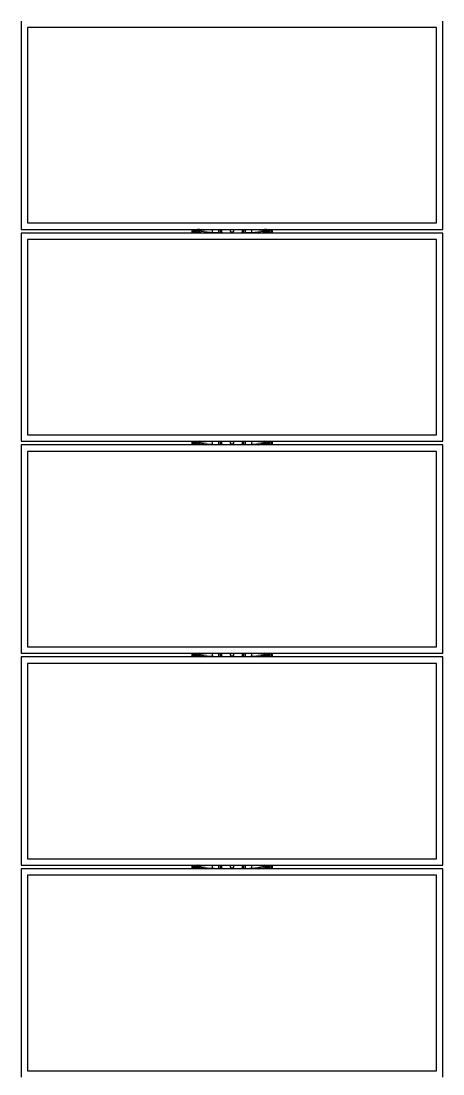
# Model space of a CAD drawing. Header units: inches. Extents: x -1851 to 6314, y -1304 to 4687.
# Drawn here: x -56.5 to 34.1, y 2116.4 to 2342.5 of the extents above; entities that cross this region are included whole.
import ezdxf

# ---------------------------------------------------------------- set-up
doc = ezdxf.new("R2010")
doc.units = ezdxf.units.IN
doc.header["$MEASUREMENT"] = 0

# ---------------------------------------------------------------- blocks, each defined once
blk = doc.blocks.new('2.4.20_9_Plan View')
at = {"color": 7, "linetype": 'Continuous', "lineweight": 25}
for p, q in [((11.312, 7.546), (7.585, 7.546)), ((11.312, 0), (11.312, 7.546)), ((11.378, 7.546), (11.378, 0)), ((15.105, 7.546), (11.378, 7.546)), ((15.105, 0), (15.105, 7.546)), ((18.898, 7.546), (15.171, 7.546)), ((15.171, 7.546), (15.171, 0)), ((18.898, 0), (18.898, 7.546)), ((22.69, 7.546), (18.963, 7.546)), ((18.963, 7.546), (18.963, 0)), ((22.69, 0), (22.69, 7.546)), ((22.756, 7.546), (22.756, 0)), ((26.483, 7.546), (22.756, 7.546)), ((11.198, 7.431), (7.7, 7.431)), ((7.7, 7.431), (7.7, 0.115)), ((11.198, 0.115), (11.198, 7.431)), ((14.99, 7.431), (11.493, 7.431)), ((11.493, 7.431), (11.493, 0.115)), ((14.99, 0.115), (14.99, 7.431)), ((18.783, 7.431), (15.285, 7.431)), ((15.285, 7.431), (15.285, 0.115)), ((18.783, 0.115), (18.783, 7.431)), ((22.575, 7.431), (19.078, 7.431)), ((19.078, 7.431), (19.078, 0.115)), ((22.575, 0.115), (22.575, 7.431)), ((26.368, 7.431), (22.871, 7.431)), ((22.871, 7.431), (22.871, 0.115)), ((26.368, 0.115), (26.368, 7.431)), ((11.378, 4.49), (11.312, 4.49)), ((11.319, 4.349), (11.328, 4.387)), ((11.35, 4.454), (11.35, 4.435)), ((11.352, 4.454), (11.35, 4.454)), ((11.35, 4.435), (11.352, 4.435)), ((11.352, 4.435), (11.352, 4.454)), ((15.171, 4.49), (15.105, 4.49)), ((15.112, 4.349), (15.12, 4.387)), ((15.145, 4.454), (15.143, 4.454)), ((15.143, 4.454), (15.143, 4.435)), ((15.143, 4.435), (15.145, 4.435)), ((15.145, 4.435), (15.145, 4.454)), ((18.963, 4.49), (18.898, 4.49)), ((18.904, 4.349), (18.913, 4.387)), ((18.935, 4.454), (18.935, 4.435)), ((18.937, 4.454), (18.935, 4.454)), ((18.935, 4.435), (18.937, 4.435)), ((18.937, 4.435), (18.937, 4.454)), ((22.756, 4.49), (22.69, 4.49)), ((22.697, 4.349), (22.705, 4.387)), ((22.728, 4.454), (22.728, 4.435)), ((22.73, 4.454), (22.728, 4.454)), ((22.728, 4.435), (22.73, 4.435)), ((22.73, 4.435), (22.73, 4.454)), ((11.312, 4.005), (11.313, 4.007)), ((11.318, 3.981), (11.312, 3.981)), ((11.318, 4.009), (11.378, 4.009)), ((11.378, 3.986), (11.318, 3.986)), ((11.318, 3.945), (11.318, 3.986)), ((15.105, 4.005), (15.106, 4.007)), ((15.111, 3.981), (15.105, 3.981)), ((15.111, 4.009), (15.171, 4.009)), ((15.171, 3.986), (15.111, 3.986)), ((15.111, 3.945), (15.111, 3.986)), ((18.898, 4.005), (18.898, 4.007)), ((18.903, 3.981), (18.898, 3.981)), ((18.903, 4.009), (18.963, 4.009)), ((18.963, 3.986), (18.903, 3.986)), ((18.903, 3.945), (18.903, 3.986)), ((22.69, 4.005), (22.691, 4.007)), ((22.696, 3.981), (22.69, 3.981)), ((22.696, 4.009), (22.756, 4.009)), ((22.756, 3.986), (22.696, 3.986)), ((22.696, 3.945), (22.696, 3.986)), ((11.318, 3.56), (11.318, 3.601)), ((15.111, 3.56), (15.111, 3.601)), ((18.903, 3.56), (18.903, 3.601)), ((22.696, 3.56), (22.696, 3.601)), ((11.312, 3.565), (11.318, 3.565)), ((11.313, 3.539), (11.312, 3.54)), ((11.318, 3.56), (11.378, 3.56)), ((11.378, 3.537), (11.318, 3.537)), ((15.105, 3.565), (15.111, 3.565)), ((15.106, 3.539), (15.105, 3.54)), ((15.111, 3.56), (15.171, 3.56)), ((15.171, 3.537), (15.111, 3.537)), ((18.898, 3.565), (18.903, 3.565)), ((18.898, 3.539), (18.898, 3.54)), ((18.903, 3.56), (18.963, 3.56)), ((18.963, 3.537), (18.903, 3.537)), ((22.69, 3.565), (22.696, 3.565)), ((22.691, 3.539), (22.69, 3.54)), ((22.696, 3.56), (22.756, 3.56)), ((22.756, 3.537), (22.696, 3.537)), ((11.378, 3.056), (11.312, 3.056)), ((11.328, 3.159), (11.319, 3.196)), ((11.35, 3.092), (11.35, 3.111)), ((11.352, 3.111), (11.35, 3.111)), ((11.35, 3.092), (11.352, 3.092)), ((11.352, 3.111), (11.352, 3.092)), ((15.171, 3.056), (15.105, 3.056)), ((15.12, 3.159), (15.112, 3.196)), ((15.143, 3.092), (15.143, 3.111)), ((15.145, 3.111), (15.143, 3.111)), ((15.143, 3.092), (15.145, 3.092)), ((15.145, 3.111), (15.145, 3.092)), ((18.963, 3.056), (18.898, 3.056)), ((18.913, 3.159), (18.904, 3.196)), ((18.935, 3.092), (18.935, 3.111)), ((18.937, 3.111), (18.935, 3.111)), ((18.935, 3.092), (18.937, 3.092)), ((18.937, 3.111), (18.937, 3.092)), ((22.756, 3.056), (22.69, 3.056)), ((22.705, 3.159), (22.697, 3.196)), ((22.728, 3.092), (22.728, 3.111)), ((22.73, 3.111), (22.728, 3.111)), ((22.728, 3.092), (22.73, 3.092)), ((22.73, 3.111), (22.73, 3.092)), ((7.585, 0), (11.312, 0)), ((7.7, 0.115), (11.198, 0.115)), ((11.378, 0), (15.105, 0)), ((11.493, 0.115), (14.99, 0.115)), ((15.171, 0), (18.898, 0)), ((15.285, 0.115), (18.783, 0.115)), ((18.963, 0), (22.69, 0)), ((19.078, 0.115), (22.575, 0.115)), ((22.756, 0), (26.483, 0)), ((22.871, 0.115), (26.368, 0.115))]:
    blk.add_line(p, q, dxfattribs=at)
at = {"color": 8, "linetype": 'Continuous', "lineweight": 25}
for p, q in [((11.378, 4.478), (11.312, 4.478)), ((11.352, 4.435), (11.378, 4.189)), ((11.374, 4.387), (11.378, 4.371)), ((11.378, 4.353), (11.374, 4.387)), ((15.171, 4.478), (15.105, 4.478)), ((15.145, 4.435), (15.171, 4.189)), ((15.167, 4.387), (15.171, 4.371)), ((15.171, 4.353), (15.167, 4.387)), ((18.963, 4.478), (18.898, 4.478)), ((18.937, 4.435), (18.963, 4.189)), ((18.96, 4.387), (18.963, 4.371)), ((18.963, 4.353), (18.96, 4.387)), ((22.756, 4.478), (22.69, 4.478)), ((22.73, 4.435), (22.756, 4.189)), ((22.752, 4.387), (22.756, 4.371)), ((22.756, 4.353), (22.752, 4.387)), ((11.378, 4.127), (11.318, 4.127)), ((15.171, 4.127), (15.11, 4.127)), ((18.963, 4.127), (18.903, 4.127)), ((22.756, 4.127), (22.696, 4.127)), ((11.318, 3.418), (11.378, 3.418)), ((15.11, 3.418), (15.171, 3.418)), ((18.903, 3.418), (18.963, 3.418)), ((22.696, 3.418), (22.756, 3.418)), ((11.378, 3.357), (11.352, 3.111)), ((15.171, 3.357), (15.145, 3.111)), ((18.963, 3.357), (18.937, 3.111)), ((22.756, 3.357), (22.73, 3.111)), ((11.378, 3.068), (11.312, 3.068)), ((11.374, 3.159), (11.378, 3.192)), ((11.378, 3.175), (11.374, 3.159)), ((15.171, 3.068), (15.105, 3.068)), ((15.167, 3.159), (15.171, 3.192)), ((15.171, 3.175), (15.167, 3.159)), ((18.963, 3.068), (18.898, 3.068)), ((18.96, 3.159), (18.963, 3.192)), ((18.963, 3.175), (18.96, 3.159)), ((22.756, 3.068), (22.69, 3.068)), ((22.752, 3.159), (22.756, 3.192)), ((22.756, 3.175), (22.752, 3.159))]:
    blk.add_line(p, q, dxfattribs=at)
at = {"color": 8, "linetype": 'Continuous', "lineweight": 25, "flags": 128}
for points in [[(11.312, 4.391), (11.313, 4.39), (11.318, 4.389), (11.321, 4.389), (11.324, 4.388), (11.326, 4.387), (11.328, 4.387)], [(11.328, 4.387), (11.324, 4.358), (11.312, 4.242)], [(11.312, 4.351), (11.313, 4.351), (11.316, 4.35), (11.318, 4.35), (11.319, 4.349)], [(11.374, 4.387), (11.376, 4.387), (11.378, 4.388), (11.378, 4.388)], [(15.105, 4.391), (15.106, 4.39), (15.11, 4.389), (15.114, 4.389), (15.117, 4.388), (15.119, 4.387), (15.12, 4.387)], [(15.12, 4.387), (15.117, 4.358), (15.105, 4.242)], [(15.105, 4.351), (15.105, 4.351), (15.108, 4.35), (15.111, 4.35), (15.112, 4.349)], [(18.898, 4.391), (18.899, 4.39), (18.903, 4.389), (18.907, 4.389), (18.909, 4.388), (18.912, 4.387), (18.913, 4.387)], [(18.913, 4.387), (18.91, 4.358), (18.898, 4.242)], [(18.898, 4.351), (18.898, 4.351), (18.901, 4.35), (18.903, 4.35), (18.904, 4.349)], [(18.96, 4.387), (18.961, 4.387), (18.963, 4.388), (18.963, 4.388)], [(22.69, 4.391), (22.691, 4.39), (22.695, 4.389), (22.699, 4.389), (22.702, 4.388), (22.704, 4.387), (22.705, 4.387)], [(22.705, 4.387), (22.702, 4.358), (22.69, 4.242)], [(22.69, 4.351), (22.691, 4.351), (22.694, 4.35), (22.696, 4.35), (22.697, 4.349)], [(22.752, 4.387), (22.754, 4.387), (22.756, 4.388), (22.756, 4.388)], [(11.312, 3.304), (11.324, 3.188), (11.328, 3.159)], [(15.105, 3.304), (15.117, 3.188), (15.12, 3.159)], [(18.898, 3.304), (18.91, 3.188), (18.913, 3.159)], [(22.69, 3.304), (22.702, 3.188), (22.705, 3.159)], [(11.312, 3.195), (11.313, 3.195), (11.316, 3.196), (11.318, 3.196), (11.319, 3.196)], [(11.312, 3.155), (11.313, 3.156), (11.318, 3.157), (11.321, 3.157), (11.324, 3.158), (11.326, 3.159), (11.328, 3.159)], [(11.374, 3.159), (11.376, 3.159), (11.378, 3.158), (11.378, 3.158)], [(15.105, 3.195), (15.105, 3.195), (15.108, 3.196), (15.111, 3.196), (15.112, 3.196)], [(15.105, 3.155), (15.106, 3.156), (15.11, 3.157), (15.114, 3.157), (15.117, 3.158), (15.119, 3.159), (15.12, 3.159)], [(18.898, 3.195), (18.898, 3.195), (18.901, 3.196), (18.903, 3.196), (18.904, 3.196)], [(18.898, 3.155), (18.899, 3.156), (18.903, 3.157), (18.907, 3.157), (18.909, 3.158), (18.912, 3.159), (18.913, 3.159)], [(18.96, 3.159), (18.961, 3.159), (18.963, 3.158), (18.963, 3.158)], [(22.69, 3.195), (22.691, 3.195), (22.694, 3.196), (22.696, 3.196), (22.697, 3.196)], [(22.69, 3.155), (22.691, 3.156), (22.695, 3.157), (22.699, 3.157), (22.702, 3.158), (22.704, 3.159), (22.705, 3.159)], [(22.752, 3.159), (22.754, 3.159), (22.756, 3.158), (22.756, 3.158)]]:
    blk.add_lwpolyline(points, dxfattribs=at)
at = {"color": 7, "linetype": 'Continuous', "lineweight": 25, "flags": 128}
for points in [[(11.318, 4.127), (11.321, 4.157), (11.333, 4.275), (11.35, 4.435)], [(15.11, 4.127), (15.113, 4.157), (15.126, 4.275), (15.143, 4.435)], [(18.903, 4.127), (18.906, 4.157), (18.918, 4.275), (18.935, 4.435)], [(22.696, 4.127), (22.699, 4.157), (22.711, 4.275), (22.728, 4.435)], [(11.35, 3.111), (11.347, 3.14), (11.334, 3.258), (11.318, 3.418)], [(15.143, 3.111), (15.139, 3.14), (15.127, 3.258), (15.11, 3.418)], [(18.935, 3.111), (18.932, 3.14), (18.92, 3.258), (18.903, 3.418)], [(22.728, 3.111), (22.725, 3.14), (22.712, 3.258), (22.696, 3.418)]]:
    blk.add_lwpolyline(points, dxfattribs=at)
at = {"color": 8, "linetype": 'Continuous', "lineweight": 25}
for centre, radius, start, end in [((15.74, 1.833), 2.618, 102.5636, 102.6427), ((15.698, 5.527), 2.427, 257.3549, 257.4403)]:
    blk.add_arc(centre, radius, start, end, dxfattribs=at)
for centre, major_axis, start_param, end_param in [((11.357, 4.374), (0.0084, -0.08), 2.543886, 3.07755), ((15.15, 4.374), (0.0084, -0.08), 2.543886, 3.07755), ((18.943, 4.374), (0.0084, -0.08), 2.543886, 3.07755), ((22.735, 4.374), (0.0084, -0.08), 2.543886, 3.07755), ((11.357, 3.172), (-0.0084, -0.08), 0.064043, 0.597707), ((15.15, 3.172), (-0.0084, -0.08), 0.064043, 0.597707), ((18.943, 3.172), (-0.0084, -0.08), 0.064043, 0.597707), ((22.735, 3.172), (-0.0084, -0.08), 0.064043, 0.597707)]:
    blk.add_ellipse(centre, major_axis=major_axis, ratio=0.611475, start_param=start_param, end_param=end_param, dxfattribs=at)
at = {"color": 7, "linetype": 'Continuous', "lineweight": 25}
for centre, major_axis, start_param, end_param in [((11.357, 4.374), (-0.0064, 0.0615), 4.899674, 6.219143), ((15.15, 4.374), (-0.0064, 0.0615), 4.899674, 6.219143), ((18.943, 4.374), (-0.0064, 0.0615), 4.899674, 6.219143), ((22.735, 4.374), (-0.0064, 0.0615), 4.899674, 6.219143), ((11.357, 3.172), (0.0064, 0.0615), 3.205635, 4.525104), ((15.15, 3.172), (0.0064, 0.0615), 3.205635, 4.525104), ((18.943, 3.172), (0.0064, 0.0615), 3.205635, 4.525104), ((22.735, 3.172), (0.0064, 0.0615), 3.205635, 4.525104)]:
    blk.add_ellipse(centre, major_axis=major_axis, ratio=0.302481, start_param=start_param, end_param=end_param, dxfattribs=at)
at = {"color": 8, "linetype": 'Continuous', "lineweight": 25}
for points, knots in [([(11.312, 4.429), (11.312, 4.429), (11.314, 4.432), (11.319, 4.438), (11.327, 4.446), (11.335, 4.451), (11.343, 4.454), (11.348, 4.454), (11.35, 4.454)], [0, 0, 0, 0, 0.00637, 0.231021, 0.455232, 0.725807, 0.862987, 1, 1, 1, 1]), ([(11.312, 4.315), (11.313, 4.32), (11.315, 4.331), (11.318, 4.343), (11.319, 4.349)], [0, 0, 0, 0, 0.450654, 1, 1, 1, 1]), ([(15.105, 4.429), (15.105, 4.429), (15.107, 4.432), (15.111, 4.438), (15.119, 4.446), (15.128, 4.451), (15.136, 4.454), (15.14, 4.454), (15.143, 4.454)], [0, 0, 0, 0, 0.00637, 0.231021, 0.455232, 0.725807, 0.862987, 1, 1, 1, 1]), ([(15.105, 4.315), (15.106, 4.32), (15.108, 4.331), (15.11, 4.343), (15.112, 4.349)], [0, 0, 0, 0, 0.450654, 1, 1, 1, 1]), ([(18.898, 4.429), (18.898, 4.429), (18.899, 4.432), (18.904, 4.438), (18.912, 4.446), (18.921, 4.451), (18.929, 4.454), (18.933, 4.454), (18.935, 4.454)], [0, 0, 0, 0, 0.006339, 0.231028, 0.455237, 0.72581, 0.862989, 1, 1, 1, 1]), ([(18.898, 4.315), (18.899, 4.32), (18.9, 4.331), (18.903, 4.343), (18.904, 4.349)], [0, 0, 0, 0, 0.450654, 1, 1, 1, 1]), ([(22.69, 4.429), (22.69, 4.429), (22.692, 4.432), (22.697, 4.438), (22.705, 4.446), (22.713, 4.451), (22.721, 4.454), (22.726, 4.454), (22.728, 4.454)], [0, 0, 0, 0, 0.006339, 0.231027, 0.455234, 0.725748, 0.86299, 1, 1, 1, 1]), ([(22.69, 4.315), (22.691, 4.32), (22.693, 4.331), (22.696, 4.343), (22.697, 4.349)], [0, 0, 0, 0, 0.450638, 1, 1, 1, 1]), ([(11.319, 3.196), (11.318, 3.203), (11.315, 3.215), (11.313, 3.226), (11.312, 3.231)], [0, 0, 0, 0, 0.529453, 1, 1, 1, 1]), ([(15.112, 3.196), (15.11, 3.203), (15.108, 3.215), (15.106, 3.226), (15.105, 3.231)], [0, 0, 0, 0, 0.529453, 1, 1, 1, 1]), ([(18.904, 3.196), (18.903, 3.203), (18.9, 3.215), (18.899, 3.226), (18.898, 3.231)], [0, 0, 0, 0, 0.529469, 1, 1, 1, 1]), ([(22.697, 3.196), (22.696, 3.203), (22.693, 3.215), (22.691, 3.226), (22.69, 3.231)], [0, 0, 0, 0, 0.529469, 1, 1, 1, 1]), ([(11.35, 3.092), (11.349, 3.092), (11.345, 3.092), (11.338, 3.094), (11.33, 3.098), (11.324, 3.103), (11.318, 3.109), (11.314, 3.114), (11.313, 3.117), (11.312, 3.117)], [0, 0, 0, 0, 0.046427, 0.280475, 0.437561, 0.594891, 0.781415, 0.968199, 1, 1, 1, 1]), ([(15.143, 3.092), (15.142, 3.092), (15.137, 3.092), (15.131, 3.094), (15.123, 3.098), (15.117, 3.103), (15.111, 3.109), (15.107, 3.114), (15.105, 3.117), (15.105, 3.117)], [0, 0, 0, 0, 0.046427, 0.280474, 0.437558, 0.594887, 0.781456, 0.968199, 1, 1, 1, 1]), ([(18.935, 3.092), (18.934, 3.092), (18.93, 3.092), (18.923, 3.094), (18.916, 3.098), (18.909, 3.103), (18.904, 3.109), (18.899, 3.114), (18.898, 3.117), (18.898, 3.117)], [0, 0, 0, 0, 0.046493, 0.280475, 0.437559, 0.594887, 0.781457, 0.968199, 1, 1, 1, 1]), ([(22.728, 3.092), (22.727, 3.092), (22.723, 3.092), (22.716, 3.094), (22.708, 3.098), (22.702, 3.103), (22.696, 3.109), (22.692, 3.114), (22.691, 3.117), (22.69, 3.117)], [0, 0, 0, 0, 0.046492, 0.280535, 0.437558, 0.594884, 0.781451, 0.968231, 1, 1, 1, 1])]:
    blk.add_open_spline(points, degree=3, knots=knots, dxfattribs=at)
at = {"color": 7, "linetype": 'Continuous', "lineweight": 25}
for points, knots in [([(11.35, 4.435), (11.349, 4.435), (11.347, 4.435), (11.344, 4.432), (11.339, 4.426), (11.334, 4.415), (11.331, 4.403), (11.329, 4.394), (11.328, 4.388), (11.328, 4.387)], [0, 0, 0, 0, 0.045609, 0.097521, 0.223944, 0.478098, 0.704062, 0.930185, 1, 1, 1, 1]), ([(15.143, 4.435), (15.142, 4.435), (15.14, 4.435), (15.136, 4.432), (15.132, 4.426), (15.127, 4.415), (15.123, 4.403), (15.121, 4.394), (15.12, 4.388), (15.12, 4.387)], [0, 0, 0, 0, 0.045609, 0.097521, 0.223942, 0.478093, 0.704056, 0.930177, 1, 1, 1, 1]), ([(18.935, 4.435), (18.934, 4.435), (18.932, 4.435), (18.929, 4.432), (18.924, 4.426), (18.92, 4.415), (18.916, 4.403), (18.914, 4.394), (18.913, 4.388), (18.913, 4.387)], [0, 0, 0, 0, 0.045608, 0.097561, 0.223949, 0.478117, 0.704061, 0.930179, 1, 1, 1, 1]), ([(22.728, 4.435), (22.727, 4.435), (22.725, 4.435), (22.722, 4.432), (22.717, 4.426), (22.712, 4.415), (22.709, 4.403), (22.707, 4.394), (22.706, 4.388), (22.705, 4.387)], [0, 0, 0, 0, 0.045608, 0.09756, 0.223977, 0.478121, 0.704076, 0.93018, 1, 1, 1, 1]), ([(11.318, 4.127), (11.318, 4.127), (11.317, 4.127), (11.317, 4.127), (11.317, 4.127), (11.317, 4.127), (11.315, 4.127), (11.314, 4.127), (11.312, 4.127)], [0, 0, 0, 0, 0.0222693, 0.0371074, 0.060938, 0.1006466, 0.3161375, 1, 1, 1, 1]), ([(11.313, 4.007), (11.313, 4.009), (11.314, 4.017), (11.314, 4.033), (11.315, 4.054), (11.316, 4.076), (11.316, 4.096), (11.317, 4.113), (11.317, 4.123), (11.318, 4.127)], [0, 0, 0, 0, 0.038745, 0.197213, 0.355682, 0.541629, 0.727577, 0.863789, 1, 1, 1, 1]), ([(11.313, 4.007), (11.314, 4.007), (11.315, 4.008), (11.317, 4.009), (11.318, 4.009), (11.318, 4.009)], [0, 0, 0, 0, 0.390189, 0.780315, 1, 1, 1, 1]), ([(11.321, 3.946), (11.323, 3.948), (11.326, 3.95), (11.333, 3.954), (11.341, 3.957), (11.35, 3.958), (11.36, 3.957), (11.368, 3.954), (11.374, 3.951), (11.377, 3.949), (11.378, 3.948)], [0, 0, 0, 0, 0.130902, 0.261479, 0.397675, 0.535174, 0.65562, 0.809103, 0.935028, 1, 1, 1, 1]), ([(15.11, 4.127), (15.11, 4.127), (15.11, 4.127), (15.11, 4.127), (15.11, 4.127), (15.11, 4.127), (15.108, 4.127), (15.106, 4.127), (15.105, 4.127)], [0, 0, 0, 0, 0.0222693, 0.0371074, 0.060938, 0.1006466, 0.3161375, 1, 1, 1, 1]), ([(15.106, 4.007), (15.106, 4.009), (15.106, 4.017), (15.107, 4.033), (15.108, 4.054), (15.108, 4.076), (15.109, 4.096), (15.11, 4.113), (15.11, 4.123), (15.11, 4.127)], [0, 0, 0, 0, 0.038745, 0.197213, 0.355681, 0.541629, 0.727577, 0.86379, 1, 1, 1, 1]), ([(15.106, 4.007), (15.106, 4.007), (15.107, 4.008), (15.109, 4.009), (15.11, 4.009), (15.111, 4.009)], [0, 0, 0, 0, 0.390189, 0.780315, 1, 1, 1, 1]), ([(15.114, 3.946), (15.115, 3.948), (15.119, 3.95), (15.126, 3.954), (15.134, 3.957), (15.143, 3.958), (15.153, 3.957), (15.161, 3.954), (15.167, 3.951), (15.17, 3.949), (15.171, 3.948)], [0, 0, 0, 0, 0.130905, 0.261486, 0.397685, 0.535145, 0.655639, 0.809125, 0.935053, 1, 1, 1, 1]), ([(18.903, 4.127), (18.903, 4.127), (18.903, 4.127), (18.903, 4.127), (18.903, 4.127), (18.902, 4.127), (18.9, 4.127), (18.899, 4.127), (18.898, 4.127)], [0, 0, 0, 0, 0.022518, 0.03736, 0.060756, 0.10099, 0.316533, 1, 1, 1, 1]), ([(18.898, 4.007), (18.899, 4.009), (18.899, 4.017), (18.899, 4.033), (18.9, 4.054), (18.901, 4.076), (18.902, 4.096), (18.902, 4.113), (18.903, 4.123), (18.903, 4.127)], [0, 0, 0, 0, 0.038745, 0.197213, 0.355681, 0.541629, 0.727576, 0.86379, 1, 1, 1, 1]), ([(18.898, 4.007), (18.899, 4.007), (18.9, 4.008), (18.902, 4.009), (18.903, 4.009), (18.903, 4.009)], [0, 0, 0, 0, 0.390189, 0.780315, 1, 1, 1, 1]), ([(18.906, 3.946), (18.908, 3.948), (18.912, 3.95), (18.918, 3.954), (18.926, 3.957), (18.936, 3.958), (18.945, 3.957), (18.954, 3.954), (18.96, 3.951), (18.962, 3.949), (18.963, 3.948)], [0, 0, 0, 0, 0.130878, 0.261491, 0.39769, 0.53515, 0.655644, 0.80913, 0.935026, 1, 1, 1, 1]), ([(22.695, 4.127), (22.695, 4.127), (22.695, 4.127), (22.695, 4.127), (22.695, 4.127), (22.695, 4.127), (22.693, 4.127), (22.691, 4.127), (22.69, 4.127)], [0, 0, 0, 0, 0.022518, 0.03736, 0.060756, 0.10099, 0.316533, 1, 1, 1, 1]), ([(22.691, 4.007), (22.691, 4.009), (22.692, 4.017), (22.692, 4.033), (22.693, 4.054), (22.694, 4.076), (22.694, 4.096), (22.695, 4.113), (22.695, 4.123), (22.695, 4.127)], [0, 0, 0, 0, 0.038745, 0.197212, 0.355681, 0.541629, 0.727576, 0.86379, 1, 1, 1, 1]), ([(22.691, 4.007), (22.692, 4.007), (22.693, 4.008), (22.695, 4.009), (22.696, 4.009), (22.696, 4.009)], [0, 0, 0, 0, 0.390189, 0.780315, 1, 1, 1, 1]), ([(22.699, 3.946), (22.701, 3.948), (22.704, 3.95), (22.711, 3.954), (22.719, 3.957), (22.728, 3.958), (22.738, 3.957), (22.746, 3.954), (22.752, 3.951), (22.755, 3.949), (22.756, 3.948)], [0, 0, 0, 0, 0.130878, 0.261459, 0.397697, 0.535157, 0.65565, 0.809098, 0.935026, 1, 1, 1, 1]), ([(11.321, 3.946), (11.32, 3.946), (11.32, 3.945), (11.319, 3.945), (11.317, 3.945), (11.316, 3.945), (11.315, 3.945), (11.314, 3.946), (11.313, 3.947), (11.312, 3.948), (11.312, 3.948)], [0, 0, 0, 0, 0.154271, 0.2686, 0.364787, 0.460979, 0.556242, 0.707551, 0.947329, 1, 1, 1, 1]), ([(11.354, 3.801), (11.351, 3.801), (11.345, 3.801), (11.336, 3.797), (11.33, 3.791), (11.325, 3.782), (11.324, 3.773), (11.325, 3.764), (11.329, 3.755), (11.336, 3.749), (11.345, 3.745), (11.354, 3.744), (11.363, 3.747), (11.37, 3.753), (11.376, 3.76), (11.378, 3.77), (11.378, 3.779), (11.374, 3.788), (11.368, 3.795), (11.361, 3.8), (11.356, 3.801), (11.354, 3.801)], [0, 0, 0, 0, 0.052094, 0.104543, 0.157907, 0.212365, 0.26714, 0.32151, 0.375402, 0.42893, 0.481966, 0.534318, 0.586529, 0.63949, 0.693639, 0.74841, 0.802959, 0.856996, 0.910643, 0.963882, 1, 1, 1, 1]), ([(15.114, 3.946), (15.113, 3.946), (15.112, 3.945), (15.111, 3.945), (15.11, 3.945), (15.109, 3.945), (15.108, 3.945), (15.106, 3.946), (15.105, 3.947), (15.105, 3.948), (15.105, 3.948)], [0, 0, 0, 0, 0.154271, 0.2686, 0.364787, 0.460979, 0.556242, 0.707551, 0.947329, 1, 1, 1, 1]), ([(15.147, 3.801), (15.144, 3.801), (15.138, 3.801), (15.129, 3.797), (15.122, 3.791), (15.118, 3.782), (15.116, 3.773), (15.118, 3.764), (15.122, 3.755), (15.129, 3.749), (15.137, 3.745), (15.147, 3.744), (15.155, 3.747), (15.163, 3.753), (15.168, 3.76), (15.171, 3.77), (15.17, 3.779), (15.167, 3.788), (15.161, 3.795), (15.154, 3.8), (15.149, 3.801), (15.147, 3.801)], [0, 0, 0, 0, 0.052095, 0.104544, 0.157908, 0.212366, 0.267142, 0.321512, 0.375405, 0.428933, 0.481953, 0.534324, 0.586535, 0.639497, 0.693636, 0.748412, 0.802961, 0.856999, 0.910658, 0.963881, 1, 1, 1, 1]), ([(18.906, 3.946), (18.906, 3.946), (18.905, 3.945), (18.904, 3.945), (18.903, 3.945), (18.901, 3.945), (18.9, 3.945), (18.899, 3.946), (18.898, 3.947), (18.898, 3.948), (18.898, 3.948)], [0, 0, 0, 0, 0.154257, 0.268576, 0.364754, 0.461194, 0.556216, 0.707698, 0.947333, 1, 1, 1, 1]), ([(18.939, 3.801), (18.936, 3.801), (18.93, 3.801), (18.922, 3.797), (18.915, 3.791), (18.91, 3.782), (18.909, 3.773), (18.91, 3.764), (18.915, 3.755), (18.922, 3.749), (18.93, 3.745), (18.939, 3.744), (18.948, 3.747), (18.956, 3.753), (18.961, 3.76), (18.964, 3.77), (18.963, 3.779), (18.96, 3.788), (18.954, 3.795), (18.946, 3.8), (18.941, 3.801), (18.939, 3.801)], [0, 0, 0, 0, 0.052113, 0.104546, 0.157911, 0.212369, 0.267145, 0.321515, 0.375408, 0.428937, 0.481957, 0.534327, 0.586539, 0.639501, 0.69364, 0.748416, 0.802967, 0.856998, 0.910657, 0.963881, 1, 1, 1, 1]), ([(22.699, 3.946), (22.698, 3.946), (22.698, 3.945), (22.696, 3.945), (22.695, 3.945), (22.694, 3.945), (22.693, 3.945), (22.691, 3.946), (22.69, 3.947), (22.69, 3.948), (22.69, 3.948)], [0, 0, 0, 0, 0.154257, 0.268576, 0.364754, 0.461194, 0.556216, 0.707698, 0.947333, 1, 1, 1, 1]), ([(22.732, 3.801), (22.729, 3.801), (22.723, 3.801), (22.714, 3.797), (22.708, 3.791), (22.703, 3.782), (22.702, 3.773), (22.703, 3.764), (22.707, 3.755), (22.714, 3.749), (22.723, 3.745), (22.732, 3.744), (22.741, 3.747), (22.748, 3.753), (22.754, 3.76), (22.756, 3.77), (22.756, 3.779), (22.752, 3.788), (22.746, 3.795), (22.739, 3.8), (22.734, 3.801), (22.732, 3.801)], [0, 0, 0, 0, 0.052112, 0.104545, 0.157922, 0.21238, 0.267152, 0.321521, 0.375406, 0.428946, 0.481966, 0.534336, 0.586529, 0.639505, 0.693644, 0.748419, 0.802969, 0.857, 0.910659, 0.963882, 1, 1, 1, 1]), ([(11.312, 3.598), (11.312, 3.598), (11.313, 3.599), (11.314, 3.6), (11.315, 3.601), (11.316, 3.601), (11.318, 3.601), (11.319, 3.601), (11.32, 3.601), (11.321, 3.6), (11.321, 3.6)], [0, 0, 0, 0, 0.119096, 0.292714, 0.467688, 0.56866, 0.670306, 0.761534, 0.882958, 1, 1, 1, 1]), ([(11.378, 3.597), (11.377, 3.597), (11.374, 3.595), (11.369, 3.592), (11.362, 3.59), (11.357, 3.589), (11.35, 3.588), (11.342, 3.589), (11.333, 3.592), (11.326, 3.596), (11.323, 3.598), (11.321, 3.6), (11.321, 3.6)], [0, 0, 0, 0, 0.052256, 0.218736, 0.30336, 0.387729, 0.4635, 0.5851, 0.740626, 0.868309, 0.996302, 1, 1, 1, 1]), ([(15.105, 3.598), (15.105, 3.598), (15.105, 3.599), (15.106, 3.6), (15.107, 3.601), (15.109, 3.601), (15.11, 3.601), (15.111, 3.601), (15.113, 3.601), (15.113, 3.6), (15.114, 3.6)], [0, 0, 0, 0, 0.1190998, 0.2927246, 0.4677044, 0.5686792, 0.6703295, 0.7613192, 0.8829537, 1, 1, 1, 1]), ([(15.171, 3.597), (15.17, 3.597), (15.167, 3.595), (15.161, 3.592), (15.155, 3.59), (15.149, 3.589), (15.143, 3.588), (15.134, 3.589), (15.126, 3.592), (15.119, 3.596), (15.115, 3.598), (15.114, 3.6), (15.114, 3.6)], [0, 0, 0, 0, 0.05223, 0.218714, 0.303339, 0.38771, 0.463483, 0.585129, 0.74062, 0.868306, 0.996302, 1, 1, 1, 1]), ([(18.898, 3.598), (18.898, 3.598), (18.898, 3.599), (18.899, 3.6), (18.9, 3.601), (18.902, 3.601), (18.903, 3.601), (18.904, 3.601), (18.905, 3.601), (18.906, 3.6), (18.906, 3.6)], [0, 0, 0, 0, 0.1190981, 0.2926025, 0.4677573, 0.5687307, 0.6703795, 0.761368, 0.8827938, 1, 1, 1, 1]), ([(18.963, 3.597), (18.963, 3.597), (18.959, 3.595), (18.954, 3.592), (18.947, 3.59), (18.942, 3.589), (18.935, 3.588), (18.927, 3.589), (18.919, 3.592), (18.912, 3.596), (18.908, 3.598), (18.906, 3.6), (18.906, 3.6)], [0, 0, 0, 0, 0.05223, 0.218747, 0.303334, 0.387705, 0.463478, 0.585124, 0.740615, 0.868333, 0.996302, 1, 1, 1, 1]), ([(22.69, 3.598), (22.69, 3.598), (22.69, 3.599), (22.692, 3.6), (22.693, 3.601), (22.694, 3.601), (22.695, 3.601), (22.697, 3.601), (22.698, 3.601), (22.699, 3.6), (22.699, 3.6)], [0, 0, 0, 0, 0.119099, 0.292605, 0.467761, 0.568736, 0.670135, 0.761366, 0.882793, 1, 1, 1, 1]), ([(22.756, 3.597), (22.755, 3.597), (22.752, 3.595), (22.747, 3.592), (22.74, 3.59), (22.734, 3.589), (22.728, 3.588), (22.72, 3.589), (22.711, 3.592), (22.704, 3.596), (22.701, 3.598), (22.699, 3.6), (22.699, 3.6)], [0, 0, 0, 0, 0.0522574, 0.218742, 0.3033298, 0.3877014, 0.4634748, 0.5851218, 0.7406135, 0.8683322, 0.9963023, 1, 1, 1, 1]), ([(11.312, 3.419), (11.313, 3.419), (11.314, 3.419), (11.316, 3.419), (11.317, 3.419), (11.317, 3.419), (11.317, 3.419), (11.317, 3.419), (11.317, 3.419), (11.318, 3.419), (11.318, 3.419)], [0, 0, 0, 0, 0.3999577, 0.6834586, 0.8261021, 0.8994084, 0.9390954, 0.9629129, 0.9777429, 1, 1, 1, 1]), ([(11.318, 3.419), (11.317, 3.423), (11.317, 3.433), (11.316, 3.45), (11.316, 3.47), (11.315, 3.492), (11.314, 3.513), (11.314, 3.529), (11.313, 3.537), (11.313, 3.539)], [0, 0, 0, 0, 0.136282, 0.272563, 0.458441, 0.644318, 0.802794, 0.961268, 1, 1, 1, 1]), ([(11.318, 3.537), (11.317, 3.537), (11.316, 3.537), (11.314, 3.538), (11.313, 3.539), (11.313, 3.539)], [0, 0, 0, 0, 0.386368, 0.773001, 1, 1, 1, 1]), ([(15.105, 3.419), (15.106, 3.419), (15.107, 3.419), (15.108, 3.419), (15.109, 3.419), (15.11, 3.419), (15.11, 3.419), (15.11, 3.419), (15.11, 3.419), (15.11, 3.419), (15.11, 3.419)], [0, 0, 0, 0, 0.399963, 0.683468, 0.825542, 0.899407, 0.939095, 0.962912, 0.977743, 1, 1, 1, 1]), ([(15.11, 3.419), (15.11, 3.423), (15.11, 3.433), (15.109, 3.45), (15.108, 3.47), (15.108, 3.492), (15.107, 3.513), (15.106, 3.529), (15.106, 3.537), (15.106, 3.539)], [0, 0, 0, 0, 0.136281, 0.272564, 0.458441, 0.644319, 0.802794, 0.961268, 1, 1, 1, 1]), ([(15.111, 3.537), (15.11, 3.537), (15.109, 3.537), (15.107, 3.538), (15.106, 3.539), (15.106, 3.539)], [0, 0, 0, 0, 0.386368, 0.773001, 1, 1, 1, 1]), ([(18.903, 3.419), (18.903, 3.423), (18.902, 3.433), (18.902, 3.45), (18.901, 3.47), (18.9, 3.492), (18.899, 3.513), (18.899, 3.529), (18.899, 3.537), (18.898, 3.539)], [0, 0, 0, 0, 0.136281, 0.272564, 0.458441, 0.644319, 0.802794, 0.961268, 1, 1, 1, 1]), ([(18.903, 3.537), (18.903, 3.537), (18.901, 3.537), (18.9, 3.538), (18.899, 3.539), (18.898, 3.539)], [0, 0, 0, 0, 0.386368, 0.773001, 1, 1, 1, 1]), ([(18.898, 3.419), (18.898, 3.419), (18.9, 3.419), (18.901, 3.419), (18.902, 3.419), (18.902, 3.419), (18.903, 3.419), (18.903, 3.419), (18.903, 3.419), (18.903, 3.419), (18.903, 3.419)], [0, 0, 0, 0, 0.400058, 0.68306, 0.825739, 0.899064, 0.939277, 0.96266, 0.977494, 1, 1, 1, 1]), ([(22.69, 3.419), (22.691, 3.419), (22.692, 3.419), (22.694, 3.419), (22.695, 3.419), (22.695, 3.419), (22.695, 3.419), (22.695, 3.419), (22.695, 3.419), (22.695, 3.419), (22.695, 3.419)], [0, 0, 0, 0, 0.400058, 0.68306, 0.825739, 0.899064, 0.939277, 0.96266, 0.977494, 1, 1, 1, 1]), ([(22.695, 3.419), (22.695, 3.423), (22.695, 3.433), (22.694, 3.45), (22.694, 3.47), (22.693, 3.492), (22.692, 3.513), (22.692, 3.529), (22.691, 3.537), (22.691, 3.539)], [0, 0, 0, 0, 0.136281, 0.272564, 0.458441, 0.644319, 0.802794, 0.961268, 1, 1, 1, 1]), ([(22.696, 3.537), (22.695, 3.537), (22.694, 3.537), (22.692, 3.538), (22.691, 3.539), (22.691, 3.539)], [0, 0, 0, 0, 0.386368, 0.773001, 1, 1, 1, 1]), ([(11.328, 3.159), (11.328, 3.156), (11.33, 3.146), (11.333, 3.133), (11.339, 3.121), (11.343, 3.114), (11.347, 3.112), (11.349, 3.111), (11.35, 3.111), (11.35, 3.111)], [0, 0, 0, 0, 0.1598, 0.53468, 0.748527, 0.898946, 0.951797, 0.985259, 1, 1, 1, 1]), ([(15.12, 3.159), (15.121, 3.156), (15.122, 3.146), (15.126, 3.133), (15.131, 3.121), (15.136, 3.114), (15.139, 3.112), (15.141, 3.111), (15.142, 3.111), (15.143, 3.111)], [0, 0, 0, 0, 0.159807, 0.534685, 0.748529, 0.898947, 0.951797, 0.985259, 1, 1, 1, 1]), ([(18.913, 3.159), (18.913, 3.156), (18.915, 3.146), (18.919, 3.133), (18.924, 3.121), (18.929, 3.114), (18.932, 3.112), (18.934, 3.111), (18.935, 3.111), (18.935, 3.111)], [0, 0, 0, 0, 0.159807, 0.534685, 0.748529, 0.898947, 0.951797, 0.985259, 1, 1, 1, 1]), ([(22.705, 3.159), (22.706, 3.156), (22.708, 3.146), (22.711, 3.133), (22.717, 3.121), (22.721, 3.114), (22.725, 3.112), (22.727, 3.111), (22.728, 3.111), (22.728, 3.111)], [0, 0, 0, 0, 0.159804, 0.534675, 0.748516, 0.8989, 0.951749, 0.98526, 1, 1, 1, 1])]:
    blk.add_open_spline(points, degree=3, knots=knots, dxfattribs=at)

msp = doc.modelspace()

# ---------------------------------------------------------------- block references
at = {"xscale": 12, "yscale": 12, "zscale": 12, "rotation": 90}
msp.add_blockref('2.4.20_9_Plan View', (34.08924, 2024.72253), dxfattribs=at)

doc.saveas('drawing.dxf')
